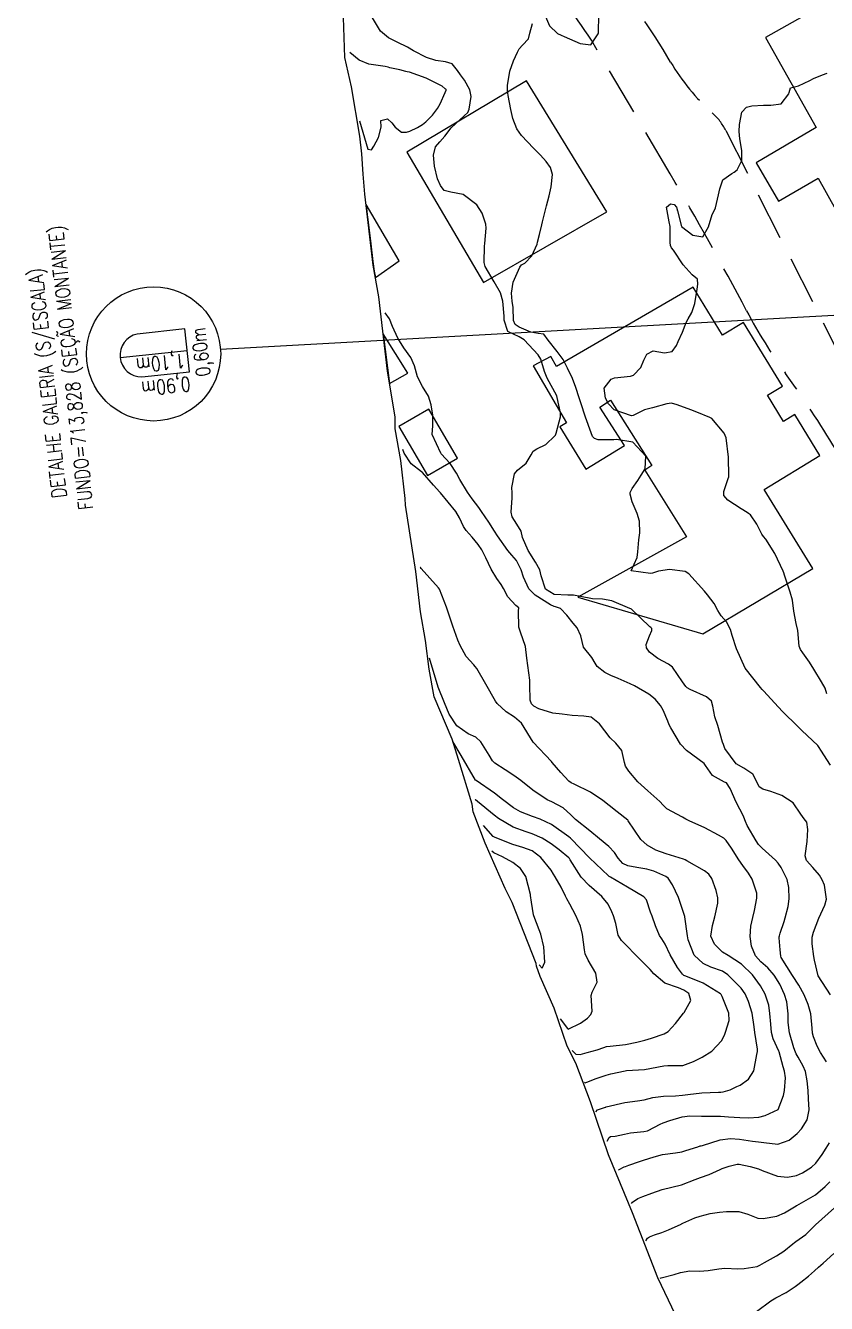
# Model space of a CAD drawing. Header units: metres. Extents: x 298520 to 308411, y 7433745 to 7450750.
# Drawn here: x 301550.2 to 301633.8, y 7442071.4 to 7442204.7 of the extents above; entities that cross this region are included whole.
import ezdxf

# ---------------------------------------------------------------- set-up
doc = ezdxf.new("R2010")
doc.units = ezdxf.units.M
doc.header["$LTSCALE"] = 10
doc.linetypes.add('CONTINUO', pattern=[0])
doc.linetypes.add('DASHED', pattern=[0.75, 0.5, -0.25])
for name, color, linetype in [('Area', 45, 'Continuous'), ('Curvas de Nivel 1m', 11, 'Continuous'), ('Curvas de Nivel 5m', 15, 'Continuous'), ('Edificações', 30, 'Continuous'), ('TEXTO', 45, 'Continuous'), ('Vias Secundárias', 230, 'DASHED')]:
    doc.layers.add(name, color=color, linetype=linetype)
doc.styles.add('ROMANS', font='romans', dxfattribs={"height": 0.2})

msp = doc.modelspace()

# ---------------------------------------------------------------- linework, layer by layer
at = {"layer": 'Area'}
msp.add_polyline3d([(301618.04, 7442070.17, 738.45), (301616.22, 7442074.04, 737.89), (301613.56, 7442080.82, 736.44), (301611.06, 7442086.88, 734.36), (301609.19, 7442092.4, 732.63), (301607.64, 7442096.43, 731.17), (301606.73, 7442098.21, 730.54), (301605.37, 7442102.19, 731.08), (301603.93, 7442105.49, 729.46), (301603.55, 7442106.57, 729.72), (301603.5, 7442106.82, 729.83), (301601, 7442113.19, 729.56), (301600.29, 7442114.66, 729.25), (301598.18, 7442119.38, 747), (301596.95, 7442122.66, 732.69), (301596.82, 7442123.48, 732.85), (301595.42, 7442128.14, 733.47), (301594.75, 7442130.25, 733.97), (301592.85, 7442134.68, 739.91), (301592.35, 7442137.54, 733.99), (301591.96, 7442140.56, 741.63), (301591.44, 7442143.53, 745.26), (301590.94, 7442147.73, 741.35), (301589.88, 7442154.68, 734.93), (301589.84, 7442155.36, 735.04), (301589.38, 7442159.32, 738.02), (301588.8, 7442162.64, 738.42), (301588.8, 7442163.52, 738.45), (301588.78, 7442163.87, 735.6), (301587.98, 7442168.66, 736.53), (301587.08, 7442176.41, 736.45), (301586.51, 7442179.72, 736.53), (301585.63, 7442187.13, 736.54), (301585.45, 7442189.22, 736.59), (301585.33, 7442191.34, 736.36), (301585.1, 7442193.19, 736.13), (301584.23, 7442198.32, 735.72), (301583.54, 7442201.37, 737.45), (301583.4, 7442205.56, 737.15)], dxfattribs=at)
at = {"layer": 'Curvas de Nivel 1m', "flags": 128}
for points, elevation in [([(301634.23, 7442103.55), (301632.93, 7442105.56), (301632.55, 7442107.17), (301632.47, 7442107.57), (301632.3, 7442108.9), (301632.31, 7442109.57), (301632.44, 7442110.11), (301633, 7442111.56), (301633.63, 7442112.94), (301633.8, 7442113.55), (301633.59, 7442115.01), (301633.35, 7442115.56), (301633.06, 7442116.06), (301632.37, 7442116.87), (301631.71, 7442117.58), (301631.57, 7442118.07), (301631.79, 7442119.58), (301631.87, 7442120.82), (301631.75, 7442121.58), (301631.46, 7442121.92), (301631.13, 7442122.42), (301630.32, 7442123.6), (301629.15, 7442124.37), (301627.99, 7442124.78), (301627.16, 7442125.04), (301626.79, 7442125.27), (301626.6, 7442125.64), (301626.12, 7442126.59), (301625.19, 7442127.23), (301624.37, 7442127.67), (301623.21, 7442129.29), (301623.1, 7442129.57), (301623.05, 7442129.68), (301622.96, 7442129.94), (301622.45, 7442131.69), (301622.14, 7442132.59), (301621.94, 7442133.7), (301621.79, 7442134.22), (301621.27, 7442134.68), (301619.57, 7442135.44), (301619.28, 7442135.6), (301619.14, 7442135.73), (301618.79, 7442136.24), (301617.75, 7442137.75), (301617.32, 7442138.08), (301616.2, 7442138.65), (301615.33, 7442139.33), (301615.01, 7442139.78), (301615, 7442140.13), (301615.35, 7442141.02), (301615.56, 7442141.58), (301615.57, 7442141.78), (301615.48, 7442141.89), (301615.36, 7442141.98), (301613.46, 7442143.8), (301613.38, 7442143.86), (301613.29, 7442143.9), (301611.39, 7442144.67), (301610.42, 7442144.86), (301609.39, 7442144.91), (301608.14, 7442145.12), (301607.4, 7442145.29), (301606.81, 7442145.29), (301605.4, 7442145.35), (301604.48, 7442145.91), (301604.03, 7442147.31), (301603.89, 7442147.92), (301603.44, 7442148.71), (301602.66, 7442149.93), (301602.09, 7442151.31), (301601.96, 7442151.94), (301601.49, 7442152.67), (301601.01, 7442153.46), (301600.9, 7442153.95), (301601.01, 7442155.44), (301601.01, 7442155.95), (301600.98, 7442156.5), (301601.25, 7442157.94), (301601.56, 7442158.33), (301602.46, 7442159.04), (301602.98, 7442159.93), (301603.19, 7442160.31), (301603.58, 7442160.53), (301604.51, 7442160.99), (301605.44, 7442161.9), (301605.51, 7442161.99), (301605.61, 7442162.19), (301606.06, 7442163.89), (301606.05, 7442164.31), (301605.71, 7442165.9), (301605.65, 7442166.08), (301604.66, 7442167.91), (301604.39, 7442168.62), (301603.98, 7442169.92), (301603.7, 7442170.35), (301602.27, 7442171.93), (301601.73, 7442172.22), (301600.56, 7442172.79), (301600.17, 7442173.96), (301600.16, 7442174.38), (301600.02, 7442175.97), (301599.78, 7442176.83), (301599.11, 7442177.98), (301598.2, 7442179.59), (301598.09, 7442179.99), (301598.13, 7442181.7), (301598.16, 7442181.99), (301598.28, 7442183.56), (301598.25, 7442183.99), (301597.87, 7442185.15), (301597.33, 7442186), (301595.9, 7442187.09), (301594.59, 7442187.34), (301593.9, 7442187.49), (301593.51, 7442188.04), (301593.23, 7442188.74), (301592.89, 7442190.05), (301592.79, 7442191.21), (301592.99, 7442192.05), (301593.45, 7442192.57), (301593.97, 7442193.18), (301594.63, 7442194.03), (301596, 7442195.29), (301596.37, 7442195.64), (301596.53, 7442196), (301596.73, 7442197.3), (301596.6, 7442198), (301596.04, 7442199.03), (301595.61, 7442199.57), (301595.31, 7442200.02), (301594.75, 7442200.72), (301594.06, 7442200.94), (301593.04, 7442201.07), (301592.07, 7442201.37), (301590.72, 7442202.07), (301590.08, 7442202.47), (301588.99, 7442203), (301588.09, 7442203.44), (301587.28, 7442204.12), (301586.12, 7442206.05)], 737), ([(301634.21, 7442127.55), (301633.21, 7442129.09), (301633.02, 7442129.38), (301632.88, 7442129.57), (301631.24, 7442131.14), (301630.76, 7442131.59), (301629.26, 7442133.09), (301628.77, 7442133.61), (301627.28, 7442135.24), (301627.09, 7442135.44), (301626.91, 7442135.64), (301625.31, 7442137.66), (301624.42, 7442139.67), (301623.97, 7442141.06), (301623.77, 7442141.68), (301623.37, 7442142.5), (301622.8, 7442143.11), (301622.45, 7442143.69), (301622.09, 7442144.4), (301621.4, 7442145.32), (301621.08, 7442145.71), (301619.43, 7442147.5), (301619.07, 7442147.73), (301617.43, 7442147.95), (301616.26, 7442147.77), (301615.64, 7442147.57), (301615.43, 7442147.54), (301613.43, 7442147.8), (301614.05, 7442149.19), (301614.1, 7442149.79), (301614.22, 7442151.04), (301614.31, 7442151.79), (301614.28, 7442153.01), (301614.05, 7442153.79), (301613.52, 7442155.02), (301613.3, 7442155.8), (301613.32, 7442156), (301613.53, 7442156.41), (301614.1, 7442157.24), (301614.47, 7442157.79), (301614.88, 7442158.47), (301614.94, 7442159.79), (301613.59, 7442161.24), (301611.89, 7442161.52), (301611.6, 7442161.5), (301609.96, 7442161.49), (301609.6, 7442161.63), (301609.4, 7442161.85), (301609.25, 7442162.21), (301608.65, 7442163.86), (301608.16, 7442165.34), (301608, 7442165.87), (301607.66, 7442166.96), (301607.29, 7442167.88), (301606.77, 7442168.97), (301606.31, 7442169.88), (301605.71, 7442170.7), (301604.77, 7442171.9), (301604.32, 7442172.5), (301603.73, 7442172.57), (301602.94, 7442172.72), (301601.74, 7442173.23), (301601.3, 7442173.51), (301601.15, 7442173.95), (301601.1, 7442175.29), (301601.02, 7442175.95), (301600.93, 7442176.8), (301601.12, 7442177.95), (301601.81, 7442179.52), (301601.99, 7442179.76), (301602.33, 7442179.93), (301603.06, 7442180.69), (301603.61, 7442181.92), (301603.66, 7442182.11), (301603.85, 7442182.91), (301604.1, 7442183.92), (301604.18, 7442184.23), (301604.6, 7442185.91), (301604.87, 7442186.94), (301605.09, 7442187.9), (301605.2, 7442189.17), (301605, 7442189.9), (301604.56, 7442190.53), (301603.95, 7442191.2), (301603.23, 7442191.93), (301601.97, 7442193.26), (301601.48, 7442193.95), (301601.07, 7442195.03), (301600.86, 7442195.96), (301600.58, 7442197.41), (301600.53, 7442197.96), (301600.53, 7442198.46), (301600.77, 7442199.96), (301601.16, 7442201.05), (301601.56, 7442201.95), (301601.72, 7442202.3), (301602.08, 7442202.66), (301602.7, 7442203.33), (301602.84, 7442203.93), (301603.12, 7442204.92)], 738), ([(301604.39, 7442205.92), (301604.9, 7442204.7), (301605.72, 7442203.9), (301606.1, 7442203.71), (301606.42, 7442203.56), (301608.09, 7442202.84), (301609.22, 7442202.72), (301609.99, 7442203.85), (301610, 7442203.95), (301610.03, 7442205.85)], 738), ([(301585.06, 7442194.79), (301585.96, 7442191.81), (301586.34, 7442191.75), (301586.56, 7442192.12), (301587.06, 7442193.03), (301587.32, 7442194.12), (301587.31, 7442194.8), (301587.99, 7442194.97), (301588.45, 7442194.56), (301588.79, 7442194.1), (301589.47, 7442193.58), (301589.98, 7442193.58), (301590.34, 7442193.71), (301591.11, 7442194.07), (301591.66, 7442194.39), (301591.99, 7442194.67), (301592.68, 7442195.37), (301593.23, 7442196.05), (301593.5, 7442196.56), (301594.03, 7442197.72), (301594.11, 7442197.96), (301594.11, 7442198.04), (301594.08, 7442198.09), (301594.03, 7442198.13), (301593.69, 7442198.39), (301592.04, 7442199.24), (301590.28, 7442199.85), (301590.05, 7442199.9), (301589.9, 7442199.93), (301589.29, 7442200.09), (301588.25, 7442200.31), (301588.06, 7442200.36), (301587.74, 7442200.43), (301586.06, 7442200.7), (301585.03, 7442201.11), (301584.07, 7442201.92)], 736), ([(301633.85, 7442134.98), (301633.67, 7442135.56), (301633.29, 7442136.23), (301632.48, 7442137.57), (301632.04, 7442138.3), (301631.33, 7442139.25), (301631.08, 7442139.59), (301630.96, 7442139.97), (301630.8, 7442141.6), (301630.64, 7442142.32), (301630.39, 7442143.6), (301630.25, 7442144.75), (301630.01, 7442145.6), (301629.43, 7442147.36), (301629.35, 7442147.61), (301629.28, 7442147.77), (301628.42, 7442149.62), (301627.48, 7442151.11), (301627.24, 7442151.39), (301627.05, 7442151.64), (301626.52, 7442152.67), (301625.88, 7442153.65), (301625.65, 7442153.81), (301625.51, 7442153.89), (301624.9, 7442154.28), (301623.52, 7442155.18), (301623.1, 7442155.68), (301623.1, 7442156.11), (301623.55, 7442157.44), (301623.61, 7442157.62), (301623.62, 7442157.68), (301623.57, 7442159.68), (301623.32, 7442161.68), (301623.12, 7442162.17), (301621.85, 7442163.7), (301621.62, 7442163.83), (301620.27, 7442164.36), (301619.63, 7442164.6), (301618.23, 7442165.15), (301617.64, 7442165.32), (301617.13, 7442165.25), (301615.63, 7442164.82), (301614.82, 7442164.6), (301613.63, 7442164.02), (301613.45, 7442163.98), (301611.63, 7442164.6), (301611.04, 7442165.23), (301610.75, 7442165.83), (301610.61, 7442166.88), (301611.34, 7442167.83), (301611.67, 7442167.95), (301613.35, 7442168.13), (301613.68, 7442168.24), (301614.44, 7442169.04), (301614.74, 7442169.79), (301615.06, 7442170.43), (301615.71, 7442170.77), (301616.89, 7442170.58), (301617.71, 7442170.71), (301618.14, 7442171.33), (301618.33, 7442171.74), (301618.76, 7442172.71), (301619.17, 7442173.74), (301619.36, 7442174.12), (301619.75, 7442174.78), (301620.07, 7442175.73), (301620.3, 7442177.21), (301620.39, 7442177.72), (301620.35, 7442178.27), (301619.8, 7442178.69), (301618.86, 7442179.74), (301617.83, 7442181.27), (301617.62, 7442181.54), (301617.53, 7442181.75), (301617.5, 7442182.09), (301617.5, 7442183.75), (301617.4, 7442184.22), (301617.12, 7442185.76), (301617.52, 7442186.12), (301617.89, 7442186.03), (301618.15, 7442185.75), (301618.26, 7442185.37), (301618.68, 7442183.74), (301619.85, 7442182.84), (301620.89, 7442182.67), (301621.49, 7442183.71), (301621.88, 7442185), (301622.11, 7442185.47), (301622.21, 7442185.7), (301622.55, 7442187.04), (301622.67, 7442187.69), (301623, 7442188.61), (301623.93, 7442189.29), (301624.18, 7442189.43), (301624.47, 7442189.67), (301624.97, 7442190.64), (301624.96, 7442191.67), (301624.76, 7442192.89), (301624.7, 7442193.67), (301624.73, 7442194.41), (301624.97, 7442195.67), (301625.47, 7442196.2), (301626.01, 7442196.34), (301627.24, 7442196.41), (301628.01, 7442196.41), (301629.08, 7442196.56), (301629.88, 7442197.61), (301629.91, 7442197.74), (301630.04, 7442198.21), (301630.88, 7442198.43), (301632.05, 7442198.99), (301632.44, 7442199.19), (301633.39, 7442199.57), (301633.86, 7442199.75)], 739), ([(301633.81, 7442096.56), (301633.17, 7442097.56), (301632.84, 7442098.2), (301632.45, 7442099.17), (301632.35, 7442099.57), (301632.32, 7442100.1), (301632.17, 7442101.57), (301631.88, 7442102.57), (301631.48, 7442103.58), (301630.92, 7442104.57), (301630.25, 7442105.6), (301629.08, 7442107.48), (301629.02, 7442107.61), (301628.96, 7442108.26), (301628.86, 7442109.5), (301628.86, 7442109.61), (301628.88, 7442109.71), (301628.98, 7442110.01), (301629.38, 7442111.23), (301629.5, 7442111.61), (301629.81, 7442112.8), (301629.9, 7442113.6), (301629.86, 7442114.78), (301629.68, 7442115.6), (301629.07, 7442116.86), (301628.76, 7442117.3), (301628.47, 7442117.62), (301627.09, 7442118.88), (301626.72, 7442119.27), (301626.48, 7442119.64), (301625.54, 7442121.23), (301625.34, 7442121.66), (301625.29, 7442121.83), (301625.13, 7442122.21), (301624.36, 7442123.67), (301623.75, 7442125.09), (301623.35, 7442125.68), (301623.17, 7442125.77), (301621.92, 7442126.44), (301621.19, 7442127.5), (301621.03, 7442127.71), (301619.21, 7442129.06), (301618.57, 7442129.74), (301617.55, 7442131.43), (301617.4, 7442131.75), (301617.25, 7442132.11), (301616.77, 7442133.27), (301616.49, 7442133.76), (301615.92, 7442134.42), (301615.27, 7442134.95), (301613.78, 7442135.8), (301613.3, 7442136.03), (301612.06, 7442136.58), (301611.3, 7442136.9), (301610.69, 7442137.21), (301609.87, 7442137.84), (301609.65, 7442138.17), (301609.32, 7442138.77), (301608.46, 7442139.86), (301608.18, 7442141.03), (301607.79, 7442141.87), (301607.37, 7442142.37), (301606.7, 7442143.2), (301606.06, 7442143.89), (301605.54, 7442144.05), (301605.38, 7442144.1), (301605.02, 7442144.27), (301603.4, 7442145.29), (301602.76, 7442145.93), (301602.19, 7442147.16), (301601.95, 7442147.93), (301601.44, 7442148.88), (301600.97, 7442149.46), (301600.54, 7442149.95), (301599.48, 7442151.48), (301599.17, 7442151.97), (301598.57, 7442152.91), (301597.82, 7442153.99), (301597.51, 7442154.43), (301596.83, 7442155.32), (301596.33, 7442156.01), (301595.54, 7442157.36), (301595.19, 7442158.02), (301594.54, 7442159), (301593.61, 7442160.04), (301593.57, 7442160.08), (301592.66, 7442162.05), (301592.72, 7442162.94), (301592.72, 7442164.05), (301592.54, 7442165.14), (301592.29, 7442166.05), (301591.66, 7442167.05), (301591.12, 7442168.07), (301590.82, 7442169.21), (301590.44, 7442170.08), (301589.71, 7442171.08), (301589.07, 7442172.1), (301588.53, 7442173.31), (301588.21, 7442174.11), (301587.75, 7442174.74)], 736), ([(301610.92, 7442088.31), (301611.11, 7442088.67), (301611.26, 7442088.77), (301611.74, 7442088.81), (301612.73, 7442089.03), (301613.36, 7442089.16), (301614.74, 7442089.29), (301615.13, 7442089.38), (301615.86, 7442089.77), (301616.44, 7442090.07), (301616.75, 7442090.2), (301617.45, 7442090.45), (301618.75, 7442090.85), (301619.54, 7442090.93), (301620.75, 7442090.91), (301621.54, 7442090.91), (301622.75, 7442090.89), (301623.59, 7442090.84), (301624.75, 7442090.75), (301625.68, 7442090.72), (301626.75, 7442090.8), (301627.41, 7442090.97), (301628.76, 7442091.61), (301629.31, 7442093.07), (301629.41, 7442093.6), (301629.51, 7442094.9), (301629.41, 7442095.6), (301629.28, 7442096.06), (301628.86, 7442097.61), (301628.83, 7442097.68), (301628.22, 7442098.99), (301628.07, 7442099.62), (301627.99, 7442100.5), (301627.9, 7442101.62), (301627.77, 7442102.5), (301627.39, 7442103.63), (301626.92, 7442104.49), (301626.07, 7442105.65), (301624.94, 7442106.77), (301623.53, 7442107.67), (301622.96, 7442108.03), (301622.11, 7442108.84), (301621.74, 7442109.7), (301621.89, 7442110.8), (301622.16, 7442111.69), (301622.48, 7442113.15), (301622.47, 7442113.69), (301622.28, 7442114.45), (301621.84, 7442115.7), (301621.51, 7442116.16), (301621.06, 7442116.49), (301619.24, 7442117.56), (301619.07, 7442117.65), (301618.87, 7442117.73), (301617.08, 7442118.27), (301616, 7442118.68), (301615.09, 7442119.18), (301614.43, 7442119.79), (301613.12, 7442121.72), (301613.06, 7442121.8), (301611.97, 7442122.66), (301611.14, 7442123.32), (301610.48, 7442123.84), (301609.16, 7442124.72), (301607.48, 7442125.55), (301607.17, 7442125.7), (301606.9, 7442125.87), (301606.08, 7442126.78), (301605.19, 7442127.8), (301605.1, 7442127.9), (301603.21, 7442129.92), (301601.98, 7442131.93), (301601.25, 7442132.53), (301600.39, 7442133.09), (301599.43, 7442133.97), (301599.27, 7442134.2), (301598.26, 7442135.98), (301597.31, 7442137.63), (301597.16, 7442137.84), (301596.99, 7442137.99), (301596.21, 7442138.89), (301595.59, 7442140.02), (301595.34, 7442140.59), (301594.8, 7442142.03), (301594.53, 7442142.87), (301594.15, 7442144.03), (301593.41, 7442145.91), (301593.33, 7442146.04), (301592.42, 7442147.05), (301591.51, 7442148.06), (301591.43, 7442148.15), (301591.41, 7442148.18)], 734), ([(301609.74, 7442091.35), (301609.91, 7442091.55), (301610.74, 7442091.85), (301610.76, 7442091.86), (301610.81, 7442091.88), (301612.77, 7442092.32), (301614.07, 7442092.49), (301614.77, 7442092.62), (301615.69, 7442092.86), (301616.78, 7442092.99), (301618.05, 7442093.01), (301618.78, 7442093.08), (301619.34, 7442093.16), (301620.78, 7442093.33), (301622.52, 7442093.42), (301622.78, 7442093.42), (301623.02, 7442093.44), (301623.75, 7442093.67), (301624.46, 7442093.99), (301624.79, 7442094.15), (301625.67, 7442094.78), (301626.22, 7442095.65), (301626.52, 7442097.33), (301626.59, 7442097.64), (301626.6, 7442097.88), (301626.34, 7442099.65), (301626.27, 7442100.24), (301626.04, 7442101.65), (301625.67, 7442102.88), (301625.32, 7442103.66), (301624.91, 7442104.25), (301623.51, 7442105.67), (301622.94, 7442106.02), (301621.72, 7442106.47), (301620.94, 7442106.84), (301619.99, 7442107.72), (301619.38, 7442109.31), (301619.31, 7442109.73), (301619.03, 7442111.7), (301619.03, 7442111.73), (301619, 7442111.84), (301618.36, 7442113.74), (301617.74, 7442115.05), (301617.29, 7442115.75), (301617.05, 7442115.91), (301615.77, 7442116.48), (301615.06, 7442116.69), (301614, 7442116.85), (301613.07, 7442117.03), (301612.55, 7442117.29), (301612.06, 7442117.82), (301611.67, 7442118.41), (301611.08, 7442119.03), (301610.13, 7442119.84), (301609.11, 7442120.69), (301607.62, 7442121.87), (301607.13, 7442122.36), (301606.34, 7442123.09), (301605.14, 7442123.7), (301604.65, 7442123.9), (301603.16, 7442124.92), (301601.92, 7442125.93), (301601.18, 7442126.46), (301600.27, 7442127.04), (301599.19, 7442127.75), (301598.95, 7442127.97), (301598.6, 7442128.58), (301597.73, 7442129.98), (301597.22, 7442130.45), (301596.43, 7442130.79), (301595.24, 7442131.64), (301594.42, 7442132.86), (301593.95, 7442134.03), (301593.29, 7442135.69), (301592.38, 7442138.71)], 733), ([(301608.55, 7442094.45), (301608.61, 7442094.4), (301608.79, 7442094.45), (301609.78, 7442094.85), (301610.8, 7442095.19), (301611.31, 7442095.32), (301612.81, 7442095.64), (301612.95, 7442095.66), (301614.81, 7442095.78), (301616.82, 7442096.16), (301617.24, 7442096.18), (301618.82, 7442096.2), (301619.94, 7442096.6), (301620.83, 7442097.07), (301621.85, 7442097.69), (301622.84, 7442098.77), (301623.15, 7442099.37), (301623.27, 7442099.68), (301623.65, 7442100.89), (301623.6, 7442101.67), (301622.9, 7442103.41), (301622.82, 7442103.6), (301622.73, 7442103.68), (301620.92, 7442104.78), (301619.14, 7442105.52), (301618.93, 7442105.6), (301618.76, 7442105.73), (301618.26, 7442106.42), (301617.48, 7442107.74), (301616.96, 7442108.84), (301616.62, 7442109.41), (301616.37, 7442109.76), (301615.97, 7442110.78), (301615.6, 7442111.77), (301615.45, 7442112.21), (301615.02, 7442113.47), (301614.74, 7442113.78), (301613.04, 7442114.82), (301611.25, 7442115.83), (301611.13, 7442115.9), (301611.05, 7442115.97), (301609.07, 7442117.85), (301607.14, 7442119.87), (301607.09, 7442119.91), (301606.92, 7442120.05), (301605.11, 7442121.33), (301603.91, 7442121.91), (301603.13, 7442122.19), (301601.87, 7442122.68), (301601.13, 7442123.09), (301599.98, 7442123.96), (301599.15, 7442124.6), (301597.24, 7442125.92), (301597.17, 7442125.98), (301595.68, 7442128.55), (301594.82, 7442130)], 732), ([(301607.27, 7442097.75), (301607.66, 7442097.37), (301608.09, 7442097.33), (301608.83, 7442097.55), (301609.87, 7442097.84), (301610.58, 7442098.08), (301610.84, 7442098.16), (301611.24, 7442098.22), (301612.84, 7442098.4), (301614.01, 7442098.62), (301614.84, 7442098.85), (301615.55, 7442099.06), (301616.85, 7442099.51), (301617.27, 7442099.75), (301618.04, 7442100.57), (301618.88, 7442101.65), (301618.92, 7442101.69), (301618.96, 7442101.73), (301619.65, 7442102.97), (301619.43, 7442103.72), (301618.91, 7442104.07), (301618.36, 7442104.29), (301616.92, 7442104.8), (301615.79, 7442105.77), (301615.39, 7442106.22), (301614.94, 7442106.68), (301613.83, 7442107.79), (301612.96, 7442108.68), (301612.41, 7442109.25), (301612.08, 7442109.81), (301611.81, 7442111), (301611.58, 7442111.82), (301611.41, 7442112.23), (301611.01, 7442113.02), (301610.36, 7442113.84), (301609.04, 7442114.97), (301608.2, 7442115.86), (301607.07, 7442117.65), (301606.99, 7442117.79), (301606.92, 7442117.87), (301605.9, 7442118.71), (301605.09, 7442119.34), (301604.13, 7442119.91), (301603.1, 7442120.37), (301602.45, 7442120.58), (301601.11, 7442121.05), (301599.57, 7442121.97), (301599.13, 7442122.31), (301597.38, 7442123.75), (301597.18, 7442123.92), (301597.16, 7442123.94)], 731), ([(301603.81, 7442106.71), (301604.12, 7442106.34), (301604.4, 7442106.99), (301604.3, 7442108.56), (301604, 7442109.91), (301603.37, 7442111.54), (301603.24, 7442111.92), (301603.02, 7442113.25), (301602.93, 7442113.92), (301602.92, 7442114.03), (301602.43, 7442115.93), (301601.87, 7442116.74), (301601.07, 7442117.36), (301599.99, 7442117.96), (301599.08, 7442118.4), (301598.88, 7442118.56)], 729), ([(301613.44, 7442081.78), (301613.57, 7442081.94), (301614.13, 7442082.3), (301614.65, 7442082.51), (301615.56, 7442082.87), (301616.66, 7442083.24), (301618.66, 7442083.73), (301620.09, 7442084.29), (301620.67, 7442084.49), (301621.57, 7442084.81), (301622.69, 7442085.35), (301622.92, 7442085.45), (301623.65, 7442085.67), (301624.48, 7442085.88), (301624.7, 7442085.88), (301625.85, 7442085.65), (301626.69, 7442085.41), (301627.08, 7442085.24), (301628.68, 7442084.63), (301629.73, 7442084.55), (301630.68, 7442084.72), (301631.29, 7442084.98), (301632.25, 7442085.57), (301632.7, 7442085.99), (301633.34, 7442086.92), (301633.77, 7442087.55), (301634.13, 7442088.13)], 736), ([(301614.95, 7442077.88), (301615.14, 7442078.17), (301615.34, 7442078.31), (301615.87, 7442078.51), (301616.61, 7442078.77), (301617.31, 7442079.06), (301618.62, 7442079.64), (301618.68, 7442079.67), (301618.81, 7442079.73), (301620.06, 7442080.29), (301620.63, 7442080.47), (301621.67, 7442080.73), (301622.64, 7442080.89), (301623.37, 7442080.94), (301624.64, 7442080.94), (301625.61, 7442080.68), (301626.63, 7442080.27), (301627.2, 7442080.21), (301628.63, 7442080.48), (301629.42, 7442080.82), (301630.64, 7442081.55), (301630.66, 7442081.57), (301630.7, 7442081.59), (301632.65, 7442082.71), (301633.66, 7442083.55), (301634.16, 7442084.06)], 737), ([(301616.45, 7442073.99), (301616.46, 7442074.01), (301616.55, 7442074.03), (301617.92, 7442074.37), (301618.56, 7442074.6), (301619.53, 7442074.75), (301620.56, 7442074.74), (301621.46, 7442074.79), (301622.56, 7442074.98), (301623.21, 7442075.03), (301624.56, 7442074.98), (301625.2, 7442075.02), (301626.57, 7442075.22), (301626.86, 7442075.35), (301627.34, 7442075.63), (301628.58, 7442076.32), (301629.35, 7442076.83), (301630.28, 7442077.59), (301630.46, 7442077.72), (301630.6, 7442077.81), (301631.63, 7442078.55), (301632.62, 7442079.52), (301632.67, 7442079.57), (301634.64, 7442081.35)], 738), ([(301626.51, 7442070.53), (301627.98, 7442071.62), (301628.53, 7442071.95), (301629.61, 7442072.52), (301630.54, 7442073.12), (301630.8, 7442073.33), (301631.14, 7442073.58), (301631.93, 7442074.2), (301632.56, 7442074.78), (301632.98, 7442075.15), (301633.47, 7442075.56), (301634.58, 7442076.58)], 739)]:
    msp.add_lwpolyline(points, dxfattribs=dict(at, elevation=elevation))
at = {"layer": 'Curvas de Nivel 5m', "flags": 128}
for points, elevation in [([(301612.1, 7442085.26), (301612.17, 7442085.35), (301612.69, 7442085.6), (301612.83, 7442085.66), (301613.19, 7442085.79), (301614.29, 7442086.19), (301614.7, 7442086.32), (301615.81, 7442086.66), (301616.7, 7442086.89), (301618.06, 7442087.09), (301618.71, 7442087.2), (301619.12, 7442087.31), (301620.36, 7442087.71), (301620.62, 7442087.8), (301620.71, 7442087.82), (301620.86, 7442087.86), (301622.72, 7442088.45), (301623.8, 7442088.59), (301624.72, 7442088.51), (301626.07, 7442088.29), (301626.72, 7442088.23), (301627.26, 7442088.17), (301628.72, 7442087.99), (301629.91, 7442088.41), (301630.73, 7442089.09), (301631.19, 7442089.58), (301631.79, 7442090.53), (301632, 7442091.57), (301631.93, 7442092.73), (301631.88, 7442093.57), (301631.79, 7442094.59), (301631.6, 7442095.58), (301631.38, 7442096.14), (301630.83, 7442097.05), (301630.64, 7442097.4), (301630.56, 7442097.59), (301630.4, 7442098.03), (301629.93, 7442099.6), (301629.8, 7442100.67), (301629.79, 7442101.6), (301629.66, 7442102.84), (301629.43, 7442103.6), (301628.92, 7442104.67), (301628.34, 7442105.62), (301627.68, 7442106.37), (301626.95, 7442107), (301626.4, 7442107.65), (301625.96, 7442108.65), (301625.83, 7442109.65), (301625.92, 7442110.72), (301626.12, 7442111.65), (301626.29, 7442112.36), (301626.54, 7442113.64), (301626.52, 7442114.16), (301626.03, 7442115.65), (301625.67, 7442116.26), (301625.07, 7442117.06), (301624.64, 7442117.66), (301623.88, 7442118.87), (301623.33, 7442119.68), (301623.1, 7442119.9), (301622.55, 7442120.24), (301621.11, 7442121), (301619.46, 7442121.73), (301619.12, 7442121.9), (301618.76, 7442122.1), (301617.14, 7442122.99), (301616.75, 7442123.36), (301616.41, 7442123.76), (301615.16, 7442124.85), (301614.12, 7442125.79), (301613.18, 7442126.92), (301612.83, 7442127.44), (301612.72, 7442127.81), (301612.46, 7442129.07), (301611.83, 7442129.82), (301611.22, 7442130.38), (301610.11, 7442131.84), (301609.25, 7442132.54), (301608.47, 7442132.64), (301607.25, 7442132.73), (301606.21, 7442132.85), (301605.25, 7442132.95), (301603.77, 7442133.41), (301603.26, 7442133.69), (301603.03, 7442133.92), (301602.87, 7442134.32), (301602.85, 7442135.92), (301602.83, 7442136.39), (301602.63, 7442137.93), (301602.55, 7442138.7), (301602.4, 7442139.93), (301601.88, 7442141.41), (301601.71, 7442141.94), (301601.68, 7442143.63), (301601.7, 7442143.94), (301601.39, 7442144.21), (301600.55, 7442145.11), (301600.1, 7442145.96), (301599.84, 7442146.39), (301599.42, 7442147), (301598.82, 7442147.98), (301598.27, 7442149.16), (301597.83, 7442149.99), (301597.46, 7442150.55), (301596.82, 7442151.34), (301596.22, 7442152.01), (301595.92, 7442152.45), (301595.5, 7442153.34), (301595.12, 7442154.02), (301593.52, 7442155.96), (301593.46, 7442156.04), (301592.81, 7442156.77), (301591.66, 7442158.06), (301591.55, 7442158.15), (301590.45, 7442158.97), (301589.72, 7442160.09), (301589.58, 7442160.49)], 735), ([(301606, 7442101.06), (301606.78, 7442100.05), (301606.86, 7442099.98), (301608.12, 7442100.6), (301608.87, 7442101.14), (301609.22, 7442101.51), (301609.34, 7442101.85), (301609.26, 7442103.49), (301609.34, 7442103.85), (301609.86, 7442104.89), (301609.73, 7442105.84), (301608.95, 7442107.2), (301608.63, 7442107.85), (301608.54, 7442108.27), (301608.35, 7442109.86), (301608.12, 7442110.72), (301607.65, 7442111.86), (301607.01, 7442113.03), (301606.72, 7442113.57), (301606.58, 7442113.88), (301606.12, 7442114.8), (301605.5, 7442115.89), (301605.33, 7442116.17), (301605.06, 7442116.59), (301604, 7442117.91), (301603.08, 7442118.58), (301602.1, 7442118.95), (301601.09, 7442119.25), (301599.23, 7442119.97), (301599.09, 7442120.04), (301599.03, 7442120.1), (301598.02, 7442121.25)], 730)]:
    msp.add_lwpolyline(points, dxfattribs=dict(at, elevation=elevation))
at = {"layer": 'Edificações'}
msp.add_lwpolyline([(301637.13, 7442208.96), (301627.42, 7442203.49), (301632.74, 7442194.08), (301626.45, 7442190.41), (301628.79, 7442186.4), (301632.92, 7442188.8), (301635.78, 7442183.67)], dxfattribs=at)
for points in [[(301590, 7442191.51), (301598.03, 7442177.92), (301610.88, 7442185.28), (301602.5, 7442198.95)], [(301603.2, 7442169.2), (301606.68, 7442163.26), (301605.98, 7442162.85), (301608.7, 7442158.42), (301612.73, 7442160.89), (301610.16, 7442164.89), (301611.28, 7442165.61), (301615.58, 7442158.79), (301614.85, 7442158.32), (301619.21, 7442151.38), (301607.85, 7442145.06), (301620.89, 7442141.23), (301632.37, 7442148.05), (301627.31, 7442156.31), (301633.09, 7442159.86), (301630.48, 7442164.12), (301629.31, 7442163.41), (301627.63, 7442166.13), (301629.21, 7442167.09), (301625.13, 7442173.73), (301622.96, 7442172.4), (301619.88, 7442177.43), (301605.63, 7442169.14), (301605.03, 7442170.19)], [(301589.19, 7442162.89), (301592.16, 7442157.76), (301595.29, 7442159.56), (301592.32, 7442164.7)]]:
    msp.add_lwpolyline(points, close=True, dxfattribs=at)
for points, elevation in [([(301586.74, 7442178.41), (301589.22, 7442180.15), (301585.76, 7442186.04), (301585.89, 7442184.97), (301585.92, 7442184.74), (301586.21, 7442182.27), (301586.47, 7442180.09), (301586.62, 7442179.1)], 736.5), ([(301588.2, 7442167.35), (301590.12, 7442168.44), (301587.53, 7442172.54)], 736.28)]:
    msp.add_lwpolyline(points, close=True, dxfattribs=dict(at, elevation=elevation))
at = {"layer": 'TEXTO', "linetype": 'CONTINUO'}
for points in [[(301782.6, 7442182.66, 0), (301570.57, 7442170.93, 0)], [(301562.35, 7442168.05, 0), (301567.33, 7442168.58, 0), (301566.85, 7442173.06, 0), (301561.87, 7442172.53, 0)], [(301560.1, 7442170.07, 0), (301567.09, 7442170.82, 0)]]:
    msp.add_polyline3d(points, dxfattribs=at)
msp.add_circle((301563.59, 7442170.45), 7, dxfattribs=at)
msp.add_arc((301562.35, 7442170.31), 2.26, 101.9986, 270.2295, dxfattribs=at)
at = {"layer": 'Vias Secundárias'}
msp.add_lwpolyline([(301610.4, 7442210.89, -0.045838), (301617.54, 7442200.91, 0.078361), (301621.88, 7442195.61, -0.093594), (301623.3, 7442193.76), (301635.17, 7442170.31, 0.087032), (301639.82, 7442164.57, 0.187614), (301643.85, 7442163.12, -0.207353), (301646.92, 7442161.88, -0.232909), (301648.91, 7442155.9, -0.238824), (301645.24, 7442150.59, -0.488456), (301637.49, 7442153.98, 0.073214), (301634.78, 7442160.47, 0.021045), (301629.53, 7442168.4, -0.035135), (301625.47, 7442174.94, 0.011762), (301617.49, 7442189.24), (301609.27, 7442203.19, 0.017518), (301603.6, 7442211.16, -0.102282)], format="xyb", dxfattribs=at)

# ---------------------------------------------------------------- texts
at = {"layer": 'TEXTO', "style": 'ROMANS', "width": 0.8}
for s, rotation, p in [('FUNDO=713,828 (SEÇÃO MONTANTE)', 96.114, (301557.29, 7442154.28)), ('DETALHE GALERIA (S/ESCALA)', 96.114, (301554.52, 7442155.51)), ('0,60m', 97, (301569.56, 7442168.19)), ('1,10m', 186.114, (301566.81, 7442170.5)), ('0,90m', 186.114, (301567.36, 7442168.08))]:
    msp.add_text(s, height=1.5, rotation=rotation, dxfattribs=at).set_placement(p)

doc.saveas('drawing.dxf')
